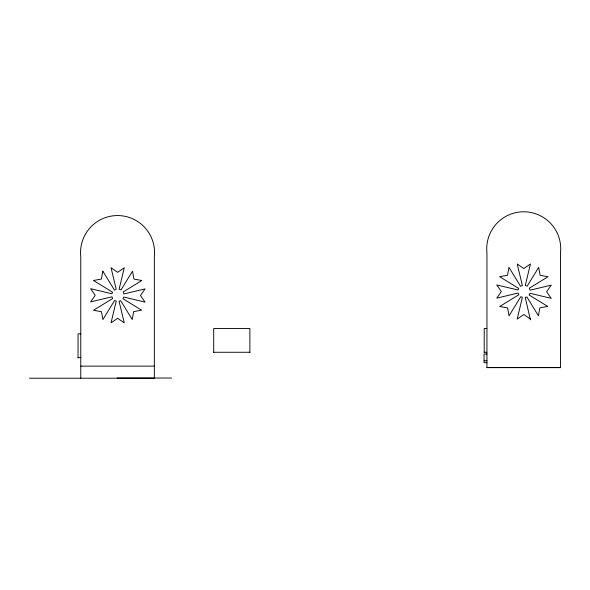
<?xml version="1.0" encoding="UTF-8"?>
<svg xmlns="http://www.w3.org/2000/svg" width="590" height="590" viewBox="0 0 590 590"><rect width="100%" height="100%" fill="white"/><g stroke="black" fill="none" stroke-linecap="round" stroke-linejoin="round"><path stroke-width="0.89" d="M486.787 328.512L484.206 328.512L484.206 352.628M80.764 333.852L78.05 333.852L78.05 357.96M213.705 352.274L249.88 352.274M484.206 352.274L486.787 352.274M486.942 354.022L484.051 354.022L484.051 362.695L486.942 362.695M78.05 357.614L80.764 357.614M484.051 360.763L486.942 360.763M80.778 366.117L154.344 366.117M486.942 367.504L560.5 367.504M117.078 378.028L171.535 378.028M29.5 378.212L154.344 378.212L154.344 256.62A37.008 37.008 0 0 0 117.565 215.556A37.008 37.008 0 0 0 80.778 256.62L80.778 378.212M530.403 319.094L523.795 314.5L517.179 319.094L522.379 297.375L520.808 296.667L509.037 315.849L507.614 307.921L499.693 306.498L518.839 294.742L518.101 293.038L496.765 298.142L501.36 291.534L496.765 284.926L518.05 290.014L518.691 288.414L499.619 276.71L507.54 275.287L508.964 267.358L520.623 286.349L522.364 285.516L517.209 263.973L523.817 268.568L530.425 263.973L525.299 285.42L527.172 286.135L538.685 267.395L540.108 275.316L548.029 276.74L529.333 288.215L530.071 290.192L551.222 285.132L546.62 291.74L551.222 298.348L529.938 293.26L529.097 294.963L547.756 306.417L539.835 307.84L538.412 315.761L526.848 296.925L525.233 297.478L530.403 319.817M249.88 352.628L249.88 328.512L213.705 328.512L213.705 352.628M102.808 271.127L101.384 279.055L93.456 280.479L112.535 292.183L111.886 293.783L90.609 288.694L95.204 295.302L90.609 301.91L111.945 296.807L112.675 298.511L93.53 310.266L101.458 311.69L102.881 319.61L114.652 300.435L116.223 301.143L111.023 322.863L117.639 318.268L124.247 322.863L119.069 301.247L120.692 300.694L132.256 319.529L133.679 311.608L141.6 310.185L122.941 298.724L123.782 297.028L145.066 302.117L140.464 295.509L145.066 288.901L123.915 293.953L123.177 291.984L141.873 280.508L133.952 279.085L132.529 271.157L121.016 289.904L119.143 289.189L124.269 267.742L117.661 272.337L111.053 267.742L116.208 289.284L114.467 290.118L102.808 271.127M560.5 367.636L486.942 367.636L486.942 252.852A37.008 37.008 0 0 1 523.721 211.788A37.008 37.008 0 0 1 560.5 252.852L560.5 367.636"/></g></svg>
